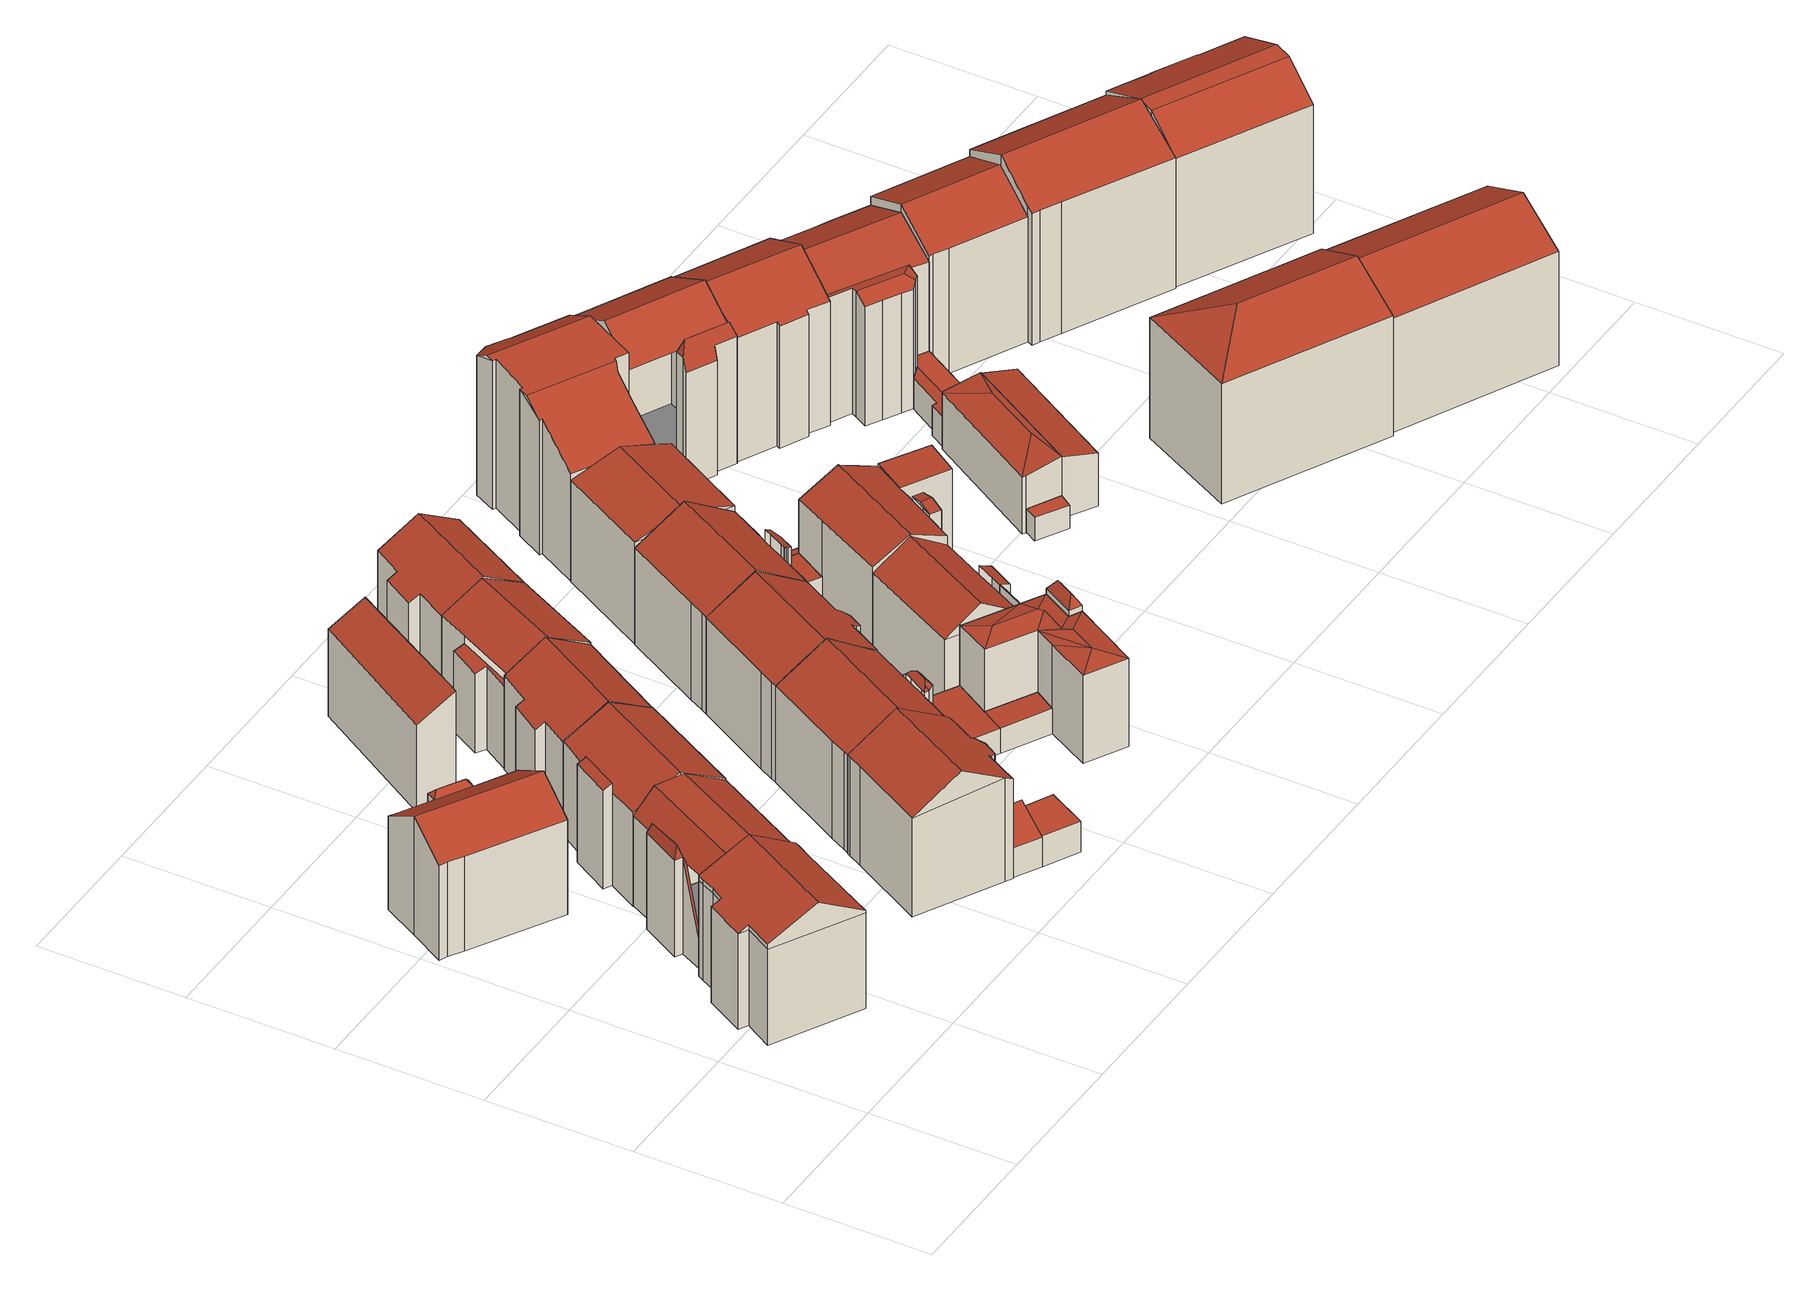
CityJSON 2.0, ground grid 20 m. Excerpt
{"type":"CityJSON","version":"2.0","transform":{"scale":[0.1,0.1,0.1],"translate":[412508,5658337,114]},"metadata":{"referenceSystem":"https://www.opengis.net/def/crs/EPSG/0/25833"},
"CityObjects":{
"building1":{"type":"Building","attributes":{"Dachtyp_tdc":"tdcFreeFormRoof","Gemeindeschluessel":14612000,"Dachneigung":25.49,"QualitaetDacherkennung":63,"Geometrietyp2DReferenz":"3000","measuredHeight":17.93,"function":"31001_9998","roofType":"5000"},"geometry":[{"type":"Solid","lod":"2","boundaries":[[[[0,1,2,3]],[[1,4,5,2]],[[4,6,7,5]],[[6,8,9,7]],[[8,10,11,9]],[[10,12,13,11]],[[12,14,15,13]],[[14,16,17,15]],[[16,18,19,17]],[[18,20,21,19]],[[20,22,23,21]],[[22,24,25,23]],[[24,0,3,25]],[[26,27,28,29,4,1,30,31,32,33,34]],[[35,36,37,38,33,32]],[[14,34,33,38,16]],[[16,38,37,18]],[[18,37,36,20]],[[20,36,35,22]],[[22,35,32,31,24]],[[12,26,34,14]],[[24,31,30,0]],[[0,30,1]],[[4,29,6]],[[6,29,28,8]],[[8,28,27,10]],[[10,27,26,12]],[[3,2,5,7,9,11,13,15,17,19,21,23,25]]]],"semantics":{"surfaces":[{"type":"WallSurface"},{"type":"RoofSurface"},{"type":"GroundSurface"}],"values":[[0,0,0,0,0,0,0,0,0,0,0,0,0,1,1,0,0,0,0,0,0,0,0,0,0,0,0,2]]}}]},
"building2":{"type":"Building","attributes":{"Gemeindeschluessel":14612000,"Geometrietyp2DReferenz":"3000","function":"31001_9998","roofType":"9999"},"children":["building2-1","building2-2"]},
"building2-1":{"type":"BuildingPart","attributes":{"Dachtyp_tdc":"tdcFreeFormRoof","Dachneigung":49.28,"QualitaetDacherkennung":6,"Geometrietyp2DReferenz":"3000","measuredHeight":14.41,"roofType":"5000"},"parents":["building2"],"geometry":[{"type":"MultiSurface","lod":"2","boundaries":[[[39,40,41,42]],[[40,43,44,41]],[[43,45,46,44]],[[45,47,48,46]],[[47,49,50,48]],[[49,51,52,50]],[[47,45,43,40,39,53,54]],[[53,51,55,54]],[[51,49,55]],[[49,47,54,55]],[[56,42,41,44,46,48,50,52]]],"semantics":{"surfaces":[{"type":"WallSurface"},{"type":"RoofSurface"},{"type":"GroundSurface"}],"values":[0,0,0,0,0,0,1,1,1,1,2]}}]},
"building2-2":{"type":"BuildingPart","attributes":{"Dachtyp_tdc":"tdcGableRoof","Dachneigung":32.17,"QualitaetDacherkennung":68,"Geometrietyp2DReferenz":"3000","measuredHeight":17.27,"roofType":"3100"},"parents":["building2"],"geometry":[{"type":"MultiSurface","lod":"2","boundaries":[[[51,57,58,52]],[[57,59,60,58]],[[59,61,62,60]],[[61,63,64,62]],[[63,65,66,64]],[[65,67,68,66]],[[67,69,70,68]],[[69,71,72,70]],[[71,73,74,72]],[[73,75,42,74]],[[75,39,42]],[[71,69,67,65,63,61]],[[61,59,57,51,75,73,71]],[[56,52,58,60,62,64,66,68,70,72,74,42]]],"semantics":{"surfaces":[{"type":"WallSurface"},{"type":"RoofSurface"},{"type":"GroundSurface"}],"values":[0,0,0,0,0,0,0,0,0,0,0,1,1,2]}}]},
"building3":{"type":"Building","attributes":{"Gemeindeschluessel":14612000,"Geometrietyp2DReferenz":"3000","function":"31001_9998","roofType":"9999"},"children":["building3-1","building3-2"]},
"building3-1":{"type":"BuildingPart","attributes":{"Dachtyp_tdc":"tdcCutGableRoof","Dachneigung":29.51,"QualitaetDacherkennung":56,"Geometrietyp2DReferenz":"3000","measuredHeight":16.62,"roofType":"9999"},"parents":["building3"],"geometry":[{"type":"MultiSurface","lod":"2","boundaries":[[[76,77,78,79,80]],[[81,82,83,84]],[[82,85,86,83]],[[85,76,80,86]],[[87,88,89,90]],[[82,91,92,93,94,95]],[[96,89,88,97,95,94]],[[76,90,89,96,94,93,77]],[[81,91,82]],[[85,87,90,76]],[[82,95,97,88,87,85]],[[80,79,98,84,83,86]]],"semantics":{"surfaces":[{"type":"WallSurface"},{"type":"RoofSurface"},{"type":"GroundSurface"}],"values":[0,0,0,0,1,1,1,0,0,0,0,2]}}]},
"building3-2":{"type":"BuildingPart","attributes":{"Dachtyp_tdc":"tdcFreeFormRoof","Dachneigung":71.33,"QualitaetDacherkennung":35,"Geometrietyp2DReferenz":"3000","measuredHeight":15.82,"roofType":"5000"},"parents":["building3"],"geometry":[{"type":"MultiSurface","lod":"2","boundaries":[[[99,100,101]],[[100,102,103,101]],[[102,104,103]],[[104,105,78,106,107]],[[104,107,108,99,101,103]],[[79,109,110,111,112,113,84,98]],[[78,105,109,79]],[[105,104,110,109]],[[104,102,111,110]],[[102,100,112,111]],[[100,99,113,112]],[[99,108,91,81,84,113]]],"semantics":{"surfaces":[{"type":"RoofSurface"},{"type":"GroundSurface"},{"type":"WallSurface"}],"values":[0,0,0,0,0,1,2,2,2,2,2,2]}}]},
"building4":{"type":"Building","attributes":{"Gemeindeschluessel":14612000,"Geometrietyp2DReferenz":"3000","function":"31001_9998","roofType":"9999"},"children":["building4-1","building4-2"]},
"building4-1":{"type":"BuildingPart","attributes":{"Dachtyp_tdc":"tdcPolyFlatRoof","Dachneigung":25.32,"QualitaetDacherkennung":43,"Geometrietyp2DReferenz":"3000","measuredHeight":14.88,"roofType":"2100"},"parents":["building4"],"geometry":[{"type":"MultiSurface","lod":"2","boundaries":[[[114,115,116,117,118]],[[115,119,120,116]],[[119,121,122,123,120]],[[124,121,119,115,114]],[[117,116,120,123,125]]],"semantics":{"surfaces":[{"type":"WallSurface"},{"type":"RoofSurface"},{"type":"GroundSurface"}],"values":[0,0,0,1,2]}}]},
"building4-2":{"type":"BuildingPart","attributes":{"Dachtyp_tdc":"tdcGableRoof","Dachneigung":28.19,"QualitaetDacherkennung":73,"Geometrietyp2DReferenz":"3000","measuredHeight":16.99,"roofType":"3100"},"parents":["building4"],"geometry":[{"type":"MultiSurface","lod":"2","boundaries":[[[126,127,128,129]],[[127,118,117,128]],[[122,130,131,123]],[[130,132,133,131]],[[132,134,135,133]],[[134,136,137,135]],[[136,126,129,137]],[[132,130,122,138,118,127,126]],[[126,136,134,132]],[[129,128,117,125,123,131,133,135,137]]],"semantics":{"surfaces":[{"type":"WallSurface"},{"type":"RoofSurface"},{"type":"GroundSurface"}],"values":[0,0,0,0,0,0,0,1,1,2]}}]},
"building5":{"type":"Building","attributes":{"Dachtyp_tdc":"tdcFreeFormRoof","Gemeindeschluessel":14612000,"Dachneigung":29.96,"QualitaetDacherkennung":61,"Geometrietyp2DReferenz":"3000","measuredHeight":18.61,"function":"31001_9998","roofType":"5000"},"geometry":[{"type":"Solid","lod":"2","boundaries":[[[[139,140,141,142]],[[140,143,144,141]],[[143,145,146,144]],[[145,147,148,146]],[[147,149,150,148]],[[149,151,152,150]],[[151,153,154,152]],[[153,155,156,154]],[[155,157,158,156]],[[157,159,160,158]],[[159,161,162,160]],[[161,163,164,162]],[[163,165,166,164]],[[165,167,168,166]],[[167,169,170,168]],[[169,139,142,170]],[[171,169,167,165,163,172]],[[145,143,140,139,171,172,161,159,157,155,153,151,149,147]],[[163,161,172]],[[139,169,171]],[[142,141,144,146,148,150,152,154,156,158,160,162,164,166,168,170]]]],"semantics":{"surfaces":[{"type":"WallSurface"},{"type":"RoofSurface"},{"type":"GroundSurface"}],"values":[[0,0,0,0,0,0,0,0,0,0,0,0,0,0,0,0,1,1,0,0,2]]}}]},
"building6":{"type":"Building","attributes":{"Dachtyp_tdc":"tdcFreeFormRoof","Gemeindeschluessel":14612000,"Dachneigung":31.83,"QualitaetDacherkennung":9,"Geometrietyp2DReferenz":"3000","measuredHeight":7.08,"function":"31001_9998","roofType":"5000"},"geometry":[{"type":"Solid","lod":"2","boundaries":[[[[173,174,175,176]],[[174,177,178,175]],[[177,179,180,178]],[[179,181,182,180]],[[181,183,184,182]],[[183,173,176,184]],[[181,185,186,183]],[[185,179,177,174,173,186]],[[173,183,186]],[[181,179,185]],[[176,175,178,180,182,184]]]],"semantics":{"surfaces":[{"type":"WallSurface"},{"type":"RoofSurface"},{"type":"GroundSurface"}],"values":[[0,0,0,0,0,0,1,1,0,0,2]]}}]},
"building7":{"type":"Building","attributes":{"Dachtyp_tdc":"tdcFreeFormRoof","Gemeindeschluessel":14612000,"Dachneigung":29.42,"QualitaetDacherkennung":71,"Geometrietyp2DReferenz":"3000","measuredHeight":16.84,"function":"31001_9998","roofType":"5000"},"geometry":[{"type":"Solid","lod":"2","boundaries":[[[[187,188,189,190]],[[188,191,192,189]],[[191,193,194,192]],[[193,195,196,194]],[[195,197,198,196]],[[197,199,200,198]],[[199,201,202,200]],[[201,187,190,202]],[[203,204,197,195,193,191,188,187]],[[201,199,204,203]],[[199,197,204]],[[187,201,203]],[[190,189,192,194,196,198,200,202]]]],"semantics":{"surfaces":[{"type":"WallSurface"},{"type":"RoofSurface"},{"type":"GroundSurface"}],"values":[[0,0,0,0,0,0,0,0,1,1,0,0,2]]}}]},
"building8":{"type":"Building","attributes":{"Dachtyp_tdc":"tdcPolyFlatRoof","Gemeindeschluessel":14612000,"Dachneigung":0,"QualitaetDacherkennung":59,"Geometrietyp2DReferenz":"3000","measuredHeight":4.46,"function":"31001_9998","roofType":"1000"},"geometry":[{"type":"Solid","lod":"2","boundaries":[[[[205,206,182,207]],[[206,208,180,182]],[[208,209,210,180]],[[209,205,207,210]],[[209,208,206,205]],[[207,182,180,210]]]],"semantics":{"surfaces":[{"type":"WallSurface"},{"type":"RoofSurface"},{"type":"GroundSurface"}],"values":[[0,0,0,0,1,2]]}}]},
"building9":{"type":"Building","attributes":{"Dachtyp_tdc":"tdcPolyFlatRoof","Gemeindeschluessel":14612000,"Dachneigung":29.16,"QualitaetDacherkennung":75,"Geometrietyp2DReferenz":"3000","measuredHeight":15.53,"function":"31001_9998","roofType":"2100"},"geometry":[{"type":"Solid","lod":"2","boundaries":[[[[211,212,213,214]],[[212,215,216,213]],[[215,217,218,216]],[[217,219,220,218]],[[219,221,222,220]],[[221,211,214,222]],[[221,219,217,215,212,211]],[[214,213,216,218,220,222]]]],"semantics":{"surfaces":[{"type":"WallSurface"},{"type":"RoofSurface"},{"type":"GroundSurface"}],"values":[[0,0,0,0,0,0,1,2]]}}]},
"building10":{"type":"Building","attributes":{"Gemeindeschluessel":14612000,"Geometrietyp2DReferenz":"3000","function":"31001_9998","roofType":"9999"},"children":["building10-1","building10-2"]},
"building10-1":{"type":"BuildingPart","attributes":{"Dachtyp_tdc":"tdcGableRoof","Dachneigung":33.15,"QualitaetDacherkennung":74,"Geometrietyp2DReferenz":"3000","measuredHeight":18.32,"roofType":"3100"},"parents":["building10"],"geometry":[{"type":"MultiSurface","lod":"2","boundaries":[[[223,224,225,226]],[[224,227,228,225]],[[227,229,230,228]],[[229,231,232,230]],[[231,233,234,232]],[[233,235,236,234]],[[235,237,238,236]],[[237,239,240,238]],[[239,241,242,240]],[[241,243,244,242]],[[243,245,246,244]],[[241,239,237,235,233,231]],[[231,229,227,224,223,247,245,243,241]],[[248,226,225,228,230,232,234,236,238,240,242,244,246]]],"semantics":{"surfaces":[{"type":"WallSurface"},{"type":"RoofSurface"},{"type":"GroundSurface"}],"values":[0,0,0,0,0,0,0,0,0,0,0,1,1,2]}}]},
"building10-2":{"type":"BuildingPart","attributes":{"Dachtyp_tdc":"tdcFreeFormRoof","Dachneigung":50.34,"QualitaetDacherkennung":40,"Geometrietyp2DReferenz":"3000","measuredHeight":15.51,"roofType":"5000"},"parents":["building10"],"geometry":[{"type":"MultiSurface","lod":"2","boundaries":[[[249,250,248,246,245]],[[250,251,252,248]],[[251,253,254,252]],[[253,255,256,254]],[[255,257,258,256]],[[257,259,223,226,258]],[[259,257,260]],[[257,255,261,260]],[[255,253,262,261]],[[253,251,263,262]],[[251,250,249,245,250,263]],[[250,259,260,261,262,263]],[[248,252,254,256,258,226,248,246]]],"semantics":{"surfaces":[{"type":"WallSurface"},{"type":"RoofSurface"},{"type":"GroundSurface"}],"values":[0,0,0,0,0,0,1,1,1,1,1,1,2]}}]},
"building11":{"type":"Building","attributes":{"Gemeindeschluessel":14612000,"Geometrietyp2DReferenz":"3000","function":"31001_9998","roofType":"9999"},"children":["building11-1","building11-2"]},
"building11-1":{"type":"BuildingPart","attributes":{"Dachtyp_tdc":"tdcGableRoof","Dachneigung":28.47,"QualitaetDacherkennung":77,"Geometrietyp2DReferenz":"3000","measuredHeight":16.59,"roofType":"3100"},"parents":["building11"],"geometry":[{"type":"MultiSurface","lod":"2","boundaries":[[[264,265,266,267,268]],[[269,270,271,272,273]],[[270,274,275,271]],[[274,264,268,275]],[[276,277,278,279]],[[269,265,278,277,270]],[[264,279,278,265]],[[274,276,279,264]],[[270,277,276,274]],[[268,267,272,271,275]]],"semantics":{"surfaces":[{"type":"WallSurface"},{"type":"RoofSurface"},{"type":"GroundSurface"}],"values":[0,0,0,0,1,1,0,0,0,2]}}]},
"building11-2":{"type":"BuildingPart","attributes":{"Dachtyp_tdc":"tdcPolyFlatRoof","Dachneigung":18.45,"QualitaetDacherkennung":32,"Geometrietyp2DReferenz":"3000","measuredHeight":12.2,"roofType":"2100"},"parents":["building11"],"geometry":[{"type":"MultiSurface","lod":"2","boundaries":[[[266,280,281,267]],[[280,282,283,281]],[[282,284,285,283]],[[284,286,287,285]],[[286,273,272,287]],[[286,284,282,280,266,273]],[[272,267,281,283,285,287]]],"semantics":{"surfaces":[{"type":"WallSurface"},{"type":"RoofSurface"},{"type":"GroundSurface"}],"values":[0,0,0,0,0,1,2]}}]},
"building12":{"type":"Building","attributes":{"Dachtyp_tdc":"tdcGableRoof","Gemeindeschluessel":14612000,"Dachneigung":31.72,"QualitaetDacherkennung":75,"Geometrietyp2DReferenz":"3000","measuredHeight":18.22,"function":"31001_9998","roofType":"3100"},"geometry":[{"type":"Solid","lod":"2","boundaries":[[[[288,289,290,291,292,293,294,295,296,297,298,299]],[[300,301,302,303,304,305,306,307,308,309,310,311,312,313,314,315]],[[299,316,317,318,319,288]],[[296,295,301,300]],[[295,294,302,301]],[[294,293,303,302]],[[293,292,304,303]],[[292,291,305,304]],[[291,290,306,305]],[[290,289,307,306]],[[289,288,308,307]],[[288,319,309,308]],[[319,318,310,309]],[[318,317,311,310]],[[317,316,312,311]],[[316,299,313,312]],[[299,298,314,313]],[[298,297,315,314]],[[297,296,300,315]]]],"semantics":{"surfaces":[{"type":"RoofSurface"},{"type":"GroundSurface"},{"type":"WallSurface"}],"values":[[0,1,0,2,2,2,2,2,2,2,2,2,2,2,2,2,2,2,2]]}}]},
"building13":{"type":"Building","attributes":{"Gemeindeschluessel":14612000,"Geometrietyp2DReferenz":"3000","function":"31001_9998","roofType":"9999"},"children":["building13-1","building13-2"]},
"building13-1":{"type":"BuildingPart","attributes":{"Dachtyp_tdc":"tdcPolyFlatRoof","Dachneigung":3.67,"QualitaetDacherkennung":74,"Geometrietyp2DReferenz":"3000","measuredHeight":4.27,"roofType":"2100"},"parents":["building13"],"geometry":[{"type":"MultiSurface","lod":"2","boundaries":[[[320,321,322,323]],[[321,324,325,322]],[[324,326,327,325]],[[326,328,329,327]],[[330,320,323,331]],[[330,328,326,324,321,320]],[[323,322,325,327,329,331]]],"semantics":{"surfaces":[{"type":"WallSurface"},{"type":"RoofSurface"},{"type":"GroundSurface"}],"values":[0,0,0,0,0,1,2]}}]},
"building13-2":{"type":"BuildingPart","attributes":{"Dachtyp_tdc":"tdcPolyFlatRoof","Dachneigung":3.71,"QualitaetDacherkennung":50,"Geometrietyp2DReferenz":"3000","measuredHeight":3.96,"roofType":"2100"},"parents":["building13"],"geometry":[{"type":"MultiSurface","lod":"2","boundaries":[[[332,333,334,335]],[[333,330,331,334]],[[336,332,335,329,328]],[[336,330,333,332]],[[335,334,331,329]]],"semantics":{"surfaces":[{"type":"WallSurface"},{"type":"RoofSurface"},{"type":"GroundSurface"}],"values":[0,0,0,1,2]}}]},
"building14":{"type":"Building","attributes":{"Dachtyp_tdc":"tdcFreeFormRoof","Gemeindeschluessel":14612000,"Dachneigung":30.02,"QualitaetDacherkennung":73,"Geometrietyp2DReferenz":"3000","measuredHeight":16.58,"function":"31001_9998","roofType":"5000"},"geometry":[{"type":"Solid","lod":"2","boundaries":[[[[276,337,338,339]],[[337,340,341,338]],[[340,342,343,341]],[[342,344,345,343]],[[344,346,347,345]],[[346,348,349,347]],[[348,350,351,349]],[[350,276,339,351]],[[276,350,352,353]],[[353,352,348,346,344,342,340,337]],[[337,276,353]],[[350,348,352]],[[339,338,341,343,345,347,349,351]]]],"semantics":{"surfaces":[{"type":"WallSurface"},{"type":"RoofSurface"},{"type":"GroundSurface"}],"values":[[0,0,0,0,0,0,0,0,1,1,0,0,2]]}}]},
"building15":{"type":"Building","attributes":{"Dachtyp_tdc":"tdcFreeFormRoof","Gemeindeschluessel":14612000,"Dachneigung":12.64,"QualitaetDacherkennung":39,"Geometrietyp2DReferenz":"3000","measuredHeight":13.56,"function":"31001_9998","roofType":"5000"},"geometry":[{"type":"Solid","lod":"2","boundaries":[[[[354,355,356,357]],[[355,358,359,356]],[[358,360,361,359]],[[360,362,363,361]],[[362,364,365,363]],[[364,366,367,365]],[[366,368,369,367]],[[368,370,371,369]],[[370,372,373,371]],[[372,354,357,373]],[[374,354,375]],[[354,376,375]],[[354,377,376]],[[372,377,354]],[[377,372,370]],[[377,370,368]],[[376,377,368,366]],[[375,376,366,364]],[[378,374,375,364,362]],[[360,378,362]],[[360,379,378]],[[379,360,358]],[[379,358,355]],[[374,378,379,355,354]],[[357,356,359,361,363,365,367,369,371,373]]]],"semantics":{"surfaces":[{"type":"WallSurface"},{"type":"RoofSurface"},{"type":"GroundSurface"}],"values":[[0,0,0,0,0,0,0,0,0,0,1,1,1,1,1,1,1,1,1,1,1,1,1,1,2]]}}]},
"building16":{"type":"Building","attributes":{"Gemeindeschluessel":14612000,"Geometrietyp2DReferenz":"3000","function":"31001_9998","roofType":"9999"},"children":["building16-1","building16-2"]},
"building16-1":{"type":"BuildingPart","attributes":{"Dachtyp_tdc":"tdcPolyFlatRoof","Dachneigung":33.68,"QualitaetDacherkennung":46,"Geometrietyp2DReferenz":"3000","measuredHeight":15.69,"roofType":"2100"},"parents":["building16"],"geometry":[{"type":"MultiSurface","lod":"2","boundaries":[[[380,381,382,383]],[[381,384,385,382]],[[381,380,386,387,388,389,384]],[[385,390,391,392,393,383,382]],[[384,389,390,385]],[[389,388,391,390]],[[388,394,391]],[[387,392,395]],[[387,386,393,392]],[[386,380,383,393]]],"semantics":{"surfaces":[{"type":"WallSurface"},{"type":"RoofSurface"},{"type":"GroundSurface"}],"values":[0,0,1,2,0,0,0,0,0,0]}}]},
"building16-2":{"type":"BuildingPart","attributes":{"Dachtyp_tdc":"tdcGableRoof","Dachneigung":32.44,"QualitaetDacherkennung":72,"Geometrietyp2DReferenz":"3000","measuredHeight":18.33,"roofType":"3100"},"parents":["building16"],"geometry":[{"type":"MultiSurface","lod":"2","boundaries":[[[394,396,397,391]],[[396,398,399,397]],[[398,298,314,399]],[[298,400,401,314]],[[400,316,312,401]],[[316,402,403,312]],[[402,404,405,403]],[[404,406,407,405]],[[406,408,409,407]],[[408,410,411,409]],[[410,412,413,411]],[[412,395,392,413]],[[408,406,404,402,316,400]],[[400,298,398,396,394,395,412,410,408]],[[392,391,397,399,314,401,312,403,405,407,409,411,413]]],"semantics":{"surfaces":[{"type":"WallSurface"},{"type":"RoofSurface"},{"type":"GroundSurface"}],"values":[0,0,0,0,0,0,0,0,0,0,0,0,1,1,2]}}]},
"building17":{"type":"Building","attributes":{"Dachtyp_tdc":"tdcFreeFormRoof","Gemeindeschluessel":14612000,"Dachneigung":56.7,"QualitaetDacherkennung":10,"Geometrietyp2DReferenz":"3000","measuredHeight":15.08,"function":"31001_9998","roofType":"5000"},"geometry":[{"type":"Solid","lod":"2","boundaries":[[[[414,415,416,417]],[[415,418,419,416]],[[418,420,421,419]],[[420,414,417,421]],[[422,423,420,418]],[[422,418,415]],[[423,422,415,414]],[[423,414,420]],[[417,416,419,421]]]],"semantics":{"surfaces":[{"type":"WallSurface"},{"type":"RoofSurface"},{"type":"GroundSurface"}],"values":[[0,0,0,0,1,1,1,1,2]]}}]},
"building18":{"type":"Building","attributes":{"Gemeindeschluessel":14612000,"Geometrietyp2DReferenz":"3000","function":"31001_9998","roofType":"9999"},"children":["building18-1","building18-2"]},
"building18-1":{"type":"BuildingPart","attributes":{"Dachtyp_tdc":"tdcPolyFlatRoof","Dachneigung":27.38,"QualitaetDacherkennung":42,"Geometrietyp2DReferenz":"3000","measuredHeight":13.16,"roofType":"2100"},"parents":["building18"],"geometry":[{"type":"MultiSurface","lod":"2","boundaries":[[[424,425,426,427,428,429]],[[425,430,431,426]],[[430,432,433,431]],[[432,360,434,433]],[[360,435,436,437,438,434]],[[360,432,430,425,424,435]],[[438,427,426,431,433,434]]],"semantics":{"surfaces":[{"type":"WallSurface"},{"type":"RoofSurface"},{"type":"GroundSurface"}],"values":[0,0,0,0,0,1,2]}}]},
"building18-2":{"type":"BuildingPart","attributes":{"Dachtyp_tdc":"tdcGableRoof","Dachneigung":33.92,"QualitaetDacherkennung":70,"Geometrietyp2DReferenz":"3000","measuredHeight":15.1,"roofType":"3100"},"parents":["building18"],"geometry":[{"type":"MultiSurface","lod":"2","boundaries":[[[437,439,327,438]],[[439,440,325,327]],[[440,441,442,325]],[[441,443,444,442]],[[443,428,427,444]],[[429,445,446,447,436]],[[448,449,447,446,441]],[[439,449,448,440]],[[437,436,447,449,439]],[[440,448,441]],[[443,445,429,428]],[[441,446,445,443]],[[427,438,327,325,442,444]]],"semantics":{"surfaces":[{"type":"WallSurface"},{"type":"RoofSurface"},{"type":"GroundSurface"}],"values":[0,0,0,0,0,1,1,0,0,0,0,0,2]}}]},
"building19":{"type":"Building","attributes":{"Dachtyp_tdc":"tdcFreeFormRoof","Gemeindeschluessel":14612000,"Dachneigung":18.73,"QualitaetDacherkennung":86,"Geometrietyp2DReferenz":"3000","measuredHeight":17.01,"function":"31001_9998","roofType":"5000"},"geometry":[{"type":"Solid","lod":"2","boundaries":[[[[450,451,452,453]],[[451,454,455,452]],[[454,456,457,455]],[[456,458,459,457]],[[458,450,453,459]],[[458,456,454,460,461]],[[461,460,451,450]],[[450,458,461]],[[454,451,460]],[[453,452,455,457,459]]]],"semantics":{"surfaces":[{"type":"WallSurface"},{"type":"RoofSurface"},{"type":"GroundSurface"}],"values":[[0,0,0,0,0,1,1,0,0,2]]}}]},
"building20":{"type":"Building","attributes":{"Dachtyp_tdc":"tdcPolyFlatRoof","Gemeindeschluessel":14612000,"Dachneigung":3.02,"QualitaetDacherkennung":66,"Geometrietyp2DReferenz":"3000","measuredHeight":4.19,"function":"31001_9998","roofType":"2100"},"geometry":[{"type":"Solid","lod":"2","boundaries":[[[[462,463,464,465]],[[463,466,467,464]],[[466,468,469,467]],[[468,462,465,469]],[[468,466,463,462]],[[465,464,467,469]]]],"semantics":{"surfaces":[{"type":"WallSurface"},{"type":"RoofSurface"},{"type":"GroundSurface"}],"values":[[0,0,0,0,1,2]]}}]},
"building21":{"type":"Building","attributes":{"Gemeindeschluessel":14612000,"Geometrietyp2DReferenz":"3000","function":"31001_9998","roofType":"9999"},"children":["building21-1","building21-2","building21-3"]},
"building21-1":{"type":"BuildingPart","attributes":{"Dachtyp_tdc":"tdcPolyFlatRoof","Dachneigung":3.07,"QualitaetDacherkennung":57,"Geometrietyp2DReferenz":"3000","measuredHeight":13.16,"roofType":"2100"},"parents":["building21"],"geometry":[{"type":"MultiSurface","lod":"2","boundaries":[[[470,471,472,473,474]],[[475,476,477,478,479]],[[476,470,474,477]],[[476,475,471,470]],[[474,473,478,477]]],"semantics":{"surfaces":[{"type":"WallSurface"},{"type":"RoofSurface"},{"type":"GroundSurface"}],"values":[0,0,0,1,2]}}]},
"building21-2":{"type":"BuildingPart","attributes":{"Dachtyp_tdc":"tdcGableRoof","Dachneigung":28.76,"QualitaetDacherkennung":69,"Geometrietyp2DReferenz":"3000","measuredHeight":15.08,"roofType":"3100"},"parents":["building21"],"geometry":[{"type":"MultiSurface","lod":"2","boundaries":[[[480,481,482,483]],[[481,484,485,482]],[[484,479,478,485]],[[472,486,487,473]],[[488,489,490,491]],[[489,492,493,490]],[[492,494,495,493]],[[494,496,497,495]],[[496,480,483,497]],[[492,489,488,498,486,472,479,484,481]],[[481,480,496,494,492]],[[483,482,485,478,473,487,499,491,490,493,495,497]]],"semantics":{"surfaces":[{"type":"WallSurface"},{"type":"RoofSurface"},{"type":"GroundSurface"}],"values":[0,0,0,0,0,0,0,0,0,1,1,2]}}]},
"building21-3":{"type":"BuildingPart","attributes":{"Dachtyp_tdc":"tdcGableRoof","Dachneigung":11.65,"QualitaetDacherkennung":42,"Geometrietyp2DReferenz":"3000","measuredHeight":13.83,"roofType":"3100"},"parents":["building21"],"geometry":[{"type":"MultiSurface","lod":"2","boundaries":[[[500,501,502,503]],[[501,504,488,491,502]],[[501,500,505]],[[506,504,507]],[[500,506,507,505]],[[504,501,505,507]],[[499,487,503,502,491]]],"semantics":{"surfaces":[{"type":"WallSurface"},{"type":"RoofSurface"},{"type":"GroundSurface"}],"values":[0,0,0,0,1,1,2]}}]},
"building22":{"type":"Building","attributes":{"Dachtyp_tdc":"tdcPolyFlatRoof","Gemeindeschluessel":14612000,"Dachneigung":6.09,"QualitaetDacherkennung":46,"Geometrietyp2DReferenz":"3000","measuredHeight":2.7,"function":"31001_9998","roofType":"2100"},"geometry":[{"type":"Solid","lod":"2","boundaries":[[[[508,509,510,511]],[[509,512,513,510]],[[512,514,515,513]],[[514,508,511,515]],[[514,512,509,508]],[[511,510,513,515]]]],"semantics":{"surfaces":[{"type":"WallSurface"},{"type":"RoofSurface"},{"type":"GroundSurface"}],"values":[[0,0,0,0,1,2]]}}]},
"building23":{"type":"Building","attributes":{"Dachtyp_tdc":"tdcFreeFormRoof","Gemeindeschluessel":14612000,"Dachneigung":42.18,"QualitaetDacherkennung":30,"Geometrietyp2DReferenz":"3000","measuredHeight":5.57,"function":"31001_9998","roofType":"5000"},"geometry":[{"type":"Solid","lod":"2","boundaries":[[[[516,517,518,519]],[[517,520,521,518]],[[520,522,523,521]],[[522,524,525,523]],[[524,526,527,525]],[[526,528,529,527]],[[528,516,519,529]],[[530,528,526]],[[531,532,530,526,524]],[[533,534,531,524,522]],[[533,522,520]],[[534,533,520,517]],[[532,531,534,517,516]],[[530,532,516,528]],[[519,518,521,523,525,527,529]]]],"semantics":{"surfaces":[{"type":"WallSurface"},{"type":"RoofSurface"},{"type":"GroundSurface"}],"values":[[0,0,0,0,0,0,0,1,1,1,1,1,1,1,2]]}}]},
"building24":{"type":"Building","attributes":{"Dachtyp_tdc":"tdcFreeFormRoof","Gemeindeschluessel":14612000,"Dachneigung":32.14,"QualitaetDacherkennung":22,"Geometrietyp2DReferenz":"3000","measuredHeight":21.71,"function":"31001_9998","roofType":"5000"},"geometry":[{"type":"Solid","lod":"2","boundaries":[[[[535,536,537,538]],[[536,539,540,537]],[[539,541,542,540]],[[541,543,544,542]],[[543,545,546,544]],[[545,547,548,546]],[[547,549,550,548]],[[549,551,552,550]],[[551,553,554,552]],[[553,555,556,554]],[[555,557,558,556]],[[557,559,560,558]],[[559,561,527,560]],[[561,562,525,527]],[[562,563,564,525]],[[563,565,566,564]],[[565,535,538,566]],[[567,553,551,549,547,545,568]],[[565,563,562,561,559,569,570,535]],[[557,555,567,568,543,541,539,536,570,569]],[[545,543,568]],[[555,553,567]],[[536,535,570]],[[559,557,569]],[[538,537,540,542,544,546,548,550,552,554,556,558,560,527,525,564,566]]]],"semantics":{"surfaces":[{"type":"WallSurface"},{"type":"RoofSurface"},{"type":"GroundSurface"}],"values":[[0,0,0,0,0,0,0,0,0,0,0,0,0,0,0,0,0,1,1,1,0,0,0,0,2]]}}]},
"building25":{"type":"Building","attributes":{"Dachtyp_tdc":"tdcPolyFlatRoof","Gemeindeschluessel":14612000,"Dachneigung":0,"QualitaetDacherkennung":30,"Geometrietyp2DReferenz":"3000","measuredHeight":3.4,"function":"31001_9998","roofType":"1000"},"geometry":[{"type":"Solid","lod":"2","boundaries":[[[[571,572,573,574]],[[572,575,576,573]],[[575,577,578,576]],[[577,571,574,578]],[[577,575,572,571]],[[574,573,576,578]]]],"semantics":{"surfaces":[{"type":"WallSurface"},{"type":"RoofSurface"},{"type":"GroundSurface"}],"values":[[0,0,0,0,1,2]]}}]},
"building26":{"type":"Building","attributes":{"Gemeindeschluessel":14612000,"Geometrietyp2DReferenz":"3000","function":"31001_9998","roofType":"9999"},"children":["building26-1","building26-2"]},
"building26-1":{"type":"BuildingPart","attributes":{"Dachtyp_tdc":"tdcGableRoof","Dachneigung":29.08,"QualitaetDacherkennung":60,"Geometrietyp2DReferenz":"3000","measuredHeight":22.47,"roofType":"3100"},"parents":["building26"],"geometry":[{"type":"MultiSurface","lod":"2","boundaries":[[[579,580,581,582]],[[580,583,584,585,581]],[[586,579,582,587]],[[583,580,588]],[[579,586,589]],[[580,579,589,588]],[[586,583,588,589]],[[582,581,585,590,587]]],"semantics":{"surfaces":[{"type":"WallSurface"},{"type":"RoofSurface"},{"type":"GroundSurface"}],"values":[0,0,0,0,0,1,1,2]}}]},
"building26-2":{"type":"BuildingPart","attributes":{"Dachtyp_tdc":"tdcFreeFormRoof","Dachneigung":71.33,"QualitaetDacherkennung":24,"Geometrietyp2DReferenz":"3000","measuredHeight":20.48,"roofType":"5000"},"parents":["building26"],"geometry":[{"type":"MultiSurface","lod":"2","boundaries":[[[591,592,593,594]],[[592,595,596,593]],[[595,597,598,596]],[[597,599,590,598]],[[584,600,601,585]],[[600,591,594,601]],[[599,597,602]],[[597,595,592,591,600,603,602]],[[600,584,603]],[[584,599,602,603]],[[594,593,596,598,590,585,601]]],"semantics":{"surfaces":[{"type":"WallSurface"},{"type":"RoofSurface"},{"type":"GroundSurface"}],"values":[0,0,0,0,0,0,1,1,1,1,2]}}]},
"building27":{"type":"Building","attributes":{"Dachtyp_tdc":"tdcFreeFormRoof","Gemeindeschluessel":14612000,"Dachneigung":15.55,"QualitaetDacherkennung":64,"Geometrietyp2DReferenz":"3000","measuredHeight":9.42,"function":"31001_9998","roofType":"5000"},"geometry":[{"type":"Solid","lod":"2","boundaries":[[[[604,605,606,607]],[[605,608,609,606]],[[608,610,611,609]],[[610,612,613,611]],[[612,614,615,613]],[[614,604,607,615]],[[605,604,616,608]],[[617,618,612,610]],[[614,618,617,616,604]],[[617,610,608,616]],[[614,612,618]],[[607,606,609,611,613,615]]]],"semantics":{"surfaces":[{"type":"WallSurface"},{"type":"RoofSurface"},{"type":"GroundSurface"}],"values":[[0,0,0,0,0,0,1,1,1,1,0,2]]}}]},
"building28":{"type":"Building","attributes":{"Dachtyp_tdc":"tdcPolyFlatRoof","Gemeindeschluessel":14612000,"Dachneigung":13.87,"QualitaetDacherkennung":72,"Geometrietyp2DReferenz":"3000","measuredHeight":9.04,"function":"31001_9998","roofType":"2100"},"geometry":[{"type":"Solid","lod":"2","boundaries":[[[[619,620,576,621]],[[620,622,623,576]],[[622,624,625,623]],[[624,626,627,625]],[[626,619,621,627]],[[626,624,622,620,619]],[[621,576,623,625,627]]]],"semantics":{"surfaces":[{"type":"WallSurface"},{"type":"RoofSurface"},{"type":"GroundSurface"}],"values":[[0,0,0,0,0,1,2]]}}]},
"building29":{"type":"Building","attributes":{"Dachtyp_tdc":"tdcGableRoof","Gemeindeschluessel":14612000,"Dachneigung":28.55,"QualitaetDacherkennung":62,"Geometrietyp2DReferenz":"3000","measuredHeight":21.93,"function":"31001_9998","roofType":"3100"},"geometry":[{"type":"Solid","lod":"2","boundaries":[[[[628,629,630,631]],[[629,632,633,630]],[[632,634,635,633]],[[634,636,637,635]],[[636,638,639,637]],[[638,640,641,639]],[[640,642,643,641]],[[642,644,645,643]],[[644,646,647,645]],[[646,648,649,647]],[[648,628,631,649]],[[644,642,640,638]],[[638,636,634,632,629,628,648,646,644]],[[631,630,633,635,637,639,641,643,645,647,649]]]],"semantics":{"surfaces":[{"type":"WallSurface"},{"type":"RoofSurface"},{"type":"GroundSurface"}],"values":[[0,0,0,0,0,0,0,0,0,0,0,1,1,2]]}}]},
"building30":{"type":"Building","attributes":{"Gemeindeschluessel":14612000,"Geometrietyp2DReferenz":"3000","function":"31001_9998","roofType":"9999"},"children":["building30-1","building30-2"]},
"building30-1":{"type":"BuildingPart","attributes":{"Dachtyp_tdc":"tdcPolyFlatRoof","Dachneigung":3.33,"QualitaetDacherkennung":61,"Geometrietyp2DReferenz":"3000","measuredHeight":4.54,"roofType":"2100"},"parents":["building30"],"geometry":[{"type":"MultiSurface","lod":"2","boundaries":[[[650,651,613,652]],[[651,653,654,613]],[[653,655,656,654]],[[655,657,658,656]],[[657,659,660,658]],[[657,655,653,651,650,659]],[[660,652,613,654,656,658]]],"semantics":{"surfaces":[{"type":"WallSurface"},{"type":"RoofSurface"},{"type":"GroundSurface"}],"values":[0,0,0,0,0,1,2]}}]},
"building30-2":{"type":"BuildingPart","attributes":{"Dachtyp_tdc":"tdcPolyFlatRoof","Dachneigung":0,"QualitaetDacherkennung":48,"Geometrietyp2DReferenz":"3000","measuredHeight":4.63,"roofType":"1000"},"parents":["building30"],"geometry":[{"type":"MultiSurface","lod":"2","boundaries":[[[661,662,663,664]],[[662,665,615,663]],[[665,650,652,615]],[[666,667,668,660,659]],[[667,661,664,668]],[[667,666,650,665,662,661]],[[664,663,615,652,660,668]]],"semantics":{"surfaces":[{"type":"WallSurface"},{"type":"RoofSurface"},{"type":"GroundSurface"}],"values":[0,0,0,0,0,1,2]}}]},
"building31":{"type":"Building","attributes":{"Dachtyp_tdc":"tdcHipAndGableRoof","Gemeindeschluessel":14612000,"Dachneigung":26.24,"QualitaetDacherkennung":72,"Geometrietyp2DReferenz":"3000","measuredHeight":21.38,"function":"31001_9998","roofType":"5000"},"geometry":[{"type":"Solid","lod":"2","boundaries":[[[[669,670,671,672]],[[670,673,674,671]],[[673,675,676,674]],[[675,669,672,676]],[[673,670,677]],[[669,675,678]],[[670,669,678,677]],[[675,673,677,678]],[[672,671,674,676]]]],"semantics":{"surfaces":[{"type":"WallSurface"},{"type":"RoofSurface"},{"type":"GroundSurface"}],"values":[[0,0,0,0,1,0,1,1,2]]}}]},
"building32":{"type":"Building","attributes":{"Gemeindeschluessel":14612000,"Geometrietyp2DReferenz":"3000","function":"31001_9998","roofType":"9999"},"children":["building32-1","building32-2"]},
"building32-1":{"type":"BuildingPart","attributes":{"Dachtyp_tdc":"tdcFreeFormRoof","Dachneigung":26.1,"QualitaetDacherkennung":28,"Geometrietyp2DReferenz":"3000","measuredHeight":18.41,"roofType":"5000"},"parents":["building32"],"geometry":[{"type":"MultiSurface","lod":"2","boundaries":[[[679,680,681,682]],[[680,683,684,681]],[[683,685,686,684]],[[685,687,688,686]],[[687,689,690,691,688]],[[692,693,694,695,696]],[[693,697,698,694]],[[697,699,700,698]],[[699,701,702,700]],[[701,679,682,702]],[[697,693,692,703]],[[692,689,687,685,683,703]],[[683,680,679,701,699,697,703]],[[682,681,684,686,688,691,695,694,698,700,702]]],"semantics":{"surfaces":[{"type":"WallSurface"},{"type":"RoofSurface"},{"type":"GroundSurface"}],"values":[0,0,0,0,0,0,0,0,0,0,1,1,1,2]}}]},
"building32-2":{"type":"BuildingPart","attributes":{"Dachtyp_tdc":"tdcGableRoof","Dachneigung":26.32,"QualitaetDacherkennung":61,"Geometrietyp2DReferenz":"3000","measuredHeight":20.4,"roofType":"3100"},"parents":["building32"],"geometry":[{"type":"MultiSurface","lod":"2","boundaries":[[[690,704,705,691]],[[704,706,707,705]],[[706,708,709,707]],[[708,710,711,709]],[[710,712,713,711]],[[712,714,715,713]],[[714,716,717,715]],[[716,696,695,717]],[[714,712,710,708,706,704]],[[704,690,696,716,714]],[[691,705,707,709,711,713,715,717,695]]],"semantics":{"surfaces":[{"type":"WallSurface"},{"type":"RoofSurface"},{"type":"GroundSurface"}],"values":[0,0,0,0,0,0,0,0,1,1,2]}}]},
"building33":{"type":"Building","attributes":{"Dachtyp_tdc":"tdcGableRoof","Gemeindeschluessel":14612000,"Dachneigung":25.85,"QualitaetDacherkennung":60,"Geometrietyp2DReferenz":"3000","measuredHeight":21.54,"function":"31001_9998","roofType":"3100"},"geometry":[{"type":"Solid","lod":"2","boundaries":[[[[718,719,720,721]],[[719,722,723,720]],[[722,724,725,723]],[[724,726,727,725]],[[726,728,729,727]],[[728,730,717,729]],[[730,731,715,717]],[[731,732,713,715]],[[732,733,734,713]],[[733,718,721,734]],[[731,730,728,726,724,722]],[[722,719,718,733,732,731]],[[721,720,723,725,727,729,717,715,713,734]]]],"semantics":{"surfaces":[{"type":"WallSurface"},{"type":"RoofSurface"},{"type":"GroundSurface"}],"values":[[0,0,0,0,0,0,0,0,0,0,1,1,2]]}}]},
"building34":{"type":"Building","attributes":{"Dachtyp_tdc":"tdcGableRoof","Gemeindeschluessel":14612000,"Dachneigung":27.03,"QualitaetDacherkennung":66,"Geometrietyp2DReferenz":"3000","measuredHeight":20.49,"function":"31001_9998","roofType":"3100"},"geometry":[{"type":"Solid","lod":"2","boundaries":[[[[735,736,737,738]],[[736,739,740,737]],[[739,741,742,740]],[[741,735,738,742]],[[739,736,743]],[[735,741,744]],[[736,735,744,743]],[[741,739,743,744]],[[738,737,740,742]]]],"semantics":{"surfaces":[{"type":"WallSurface"},{"type":"RoofSurface"},{"type":"GroundSurface"}],"values":[[0,0,0,0,0,0,1,1,2]]}}]},
"building35":{"type":"Building","attributes":{"Dachtyp_tdc":"tdcGableRoof","Gemeindeschluessel":14612000,"Dachneigung":28.43,"QualitaetDacherkennung":58,"Geometrietyp2DReferenz":"3000","measuredHeight":23.06,"function":"31001_9998","roofType":"3100"},"geometry":[{"type":"Solid","lod":"2","boundaries":[[[[745,746,747,748]],[[746,749,750,747]],[[749,751,752,750]],[[751,753,754,752]],[[753,755,756,754]],[[755,757,758,756]],[[757,759,760,758]],[[759,761,762,760]],[[761,763,764,762]],[[763,765,766,764]],[[765,745,748,766]],[[761,759,757,755,753,751]],[[751,749,746,745,765,763,761]],[[748,747,750,752,754,756,758,760,762,764,766]]]],"semantics":{"surfaces":[{"type":"WallSurface"},{"type":"RoofSurface"},{"type":"GroundSurface"}],"values":[[0,0,0,0,0,0,0,0,0,0,0,1,1,2]]}}]},
"building36":{"type":"Building","attributes":{"Dachtyp_tdc":"tdcFreeFormRoof","Gemeindeschluessel":14612000,"Dachneigung":25.12,"QualitaetDacherkennung":47,"Geometrietyp2DReferenz":"3000","measuredHeight":22.77,"function":"31001_9998","roofType":"5000"},"geometry":[{"type":"Solid","lod":"2","boundaries":[[[[767,759,768,769]],[[759,770,771,768]],[[770,772,773,771]],[[772,774,775,773]],[[774,776,777,775]],[[778,779,780,781]],[[782,783,784,785,786,787,788,789]],[[779,782,789,780]],[[790,779,778]],[[791,776,784,783]],[[792,791,783,782]],[[790,792,782,779]],[[793,781,780]],[[759,767,789,788]],[[767,793,780,789]],[[770,759,788,787]],[[772,770,787,786]],[[774,772,786,785]],[[776,774,785,784]],[[777,794,795,796,797,798,799,769,768,771,773,775]],[[776,791,794,777]],[[791,792,795,794]],[[792,790,796,795]],[[790,778,797,796]],[[778,781,798,797]],[[781,793,799,798]],[[793,767,769,799]]]],"semantics":{"surfaces":[{"type":"WallSurface"},{"type":"RoofSurface"},{"type":"GroundSurface"}],"values":[[0,0,0,0,0,1,1,1,0,0,0,0,0,0,0,0,0,0,0,2,0,0,0,0,0,0,0]]}}]}
},
"vertices":[
[75,202,148],[62,209,148],[62,209,8],[75,202,8],[92,262,148],[92,262,8],[104,255,148],[104,255,8],[115,273,148],[115,273,8],[124,291,148],[124,291,8],[129,300,148],[129,300,8],[136,296,148],[136,296,8],[244,236,148],[244,236,8],[240,228,148],[240,228,8],[230,210,148],[230,210,8],[171,100,148],[171,100,8],[53,164,148],[53,164,8],[129,300,155],[124,291,155],[115,273,155],[104,255,155],[75,202,155],[53,164,155],[115,131,188],[189,267,188],[136,296,159],[171,100,151],[230,210,151],[240,228,151],[244,236,151],
[75,673,85],[94,662,110],[94,662,6],[75,673,6],[104,657,123],[104,657,6],[118,649,142],[118,649,6],[125,661,142],[125,661,6],[171,633,142],[171,633,6],[164,622,142],[164,622,6],[118,648,142],[127,651,150],[162,631,150],[118,648,6],
[164,621,142],[164,621,6],[216,592,142],[216,592,6],[187,541,179],[187,541,6],[159,493,144],[159,493,6],[38,562,144],[38,562,6],[19,574,144],[19,574,6],[8,579,144],[8,579,6],[36,628,179],[36,628,6],[64,679,142],[64,679,6],[75,673,142],
[244,236,140],[138,295,140],[138,295,15],[138,295,9],[244,236,9],[187,392,140],[208,433,140],[208,433,9],[187,392,9],[318,372,140],[318,372,9],[318,372,143],[269,399,175],[197,262,175],[244,236,144],[187,392,141],[157,333,142],[138,295,143],[161,282,173],[233,419,173],[182,271,174],[248,411,174],[157,333,9],
[185,393,150],[177,397,150],[179,391,164],[146,342,150],[154,344,167],[156,337,150],[136,296,15],[157,332,140],[157,333,143],[187,392,143],[136,296,9],[156,337,9],[146,342,9],[177,397,9],[185,393,9],
[231,474,157],[220,480,151],[220,480,8],[231,474,8],[231,474,144],[250,532,151],[250,532,8],[259,527,156],[259,527,143],[259,527,8],[261,527,157],[261,527,8],
[264,402,178],[208,433,144],[208,433,8],[264,402,8],[287,572,145],[287,572,8],[341,542,178],[341,542,8],[394,513,146],[394,513,8],[318,372,145],[318,372,8],[261,527,144],
[540,200,154],[538,195,154],[538,195,9],[540,200,9],[528,176,154],[528,176,9],[518,158,154],[518,158,9],[522,156,151],[522,156,9],[526,143,146],[526,143,9],[515,123,145],[515,123,9],[512,122,147],[512,122,9],[502,120,152],[502,120,9],[498,122,154],[498,122,9],[473,75,154],[473,75,9],[463,80,160],[463,80,9],[350,140,153],[350,140,9],[406,242,153],[406,242,9],[416,261,153],[416,261,9],[419,266,153],[419,266,9],[478,234,195],[410,108,195],
[498,122,66],[502,120,66],[502,120,10],[498,122,10],[512,122,56],[512,122,10],[536,109,57],[536,109,10],[508,56,53],[508,56,10],[473,75,53],[473,75,10],[528,95,80],[493,113,80],
[287,572,143],[310,609,144],[310,609,10],[287,572,10],[298,616,137],[298,616,10],[325,657,139],[325,657,10],[335,651,145],[335,651,10],[361,693,147],[361,693,10],[467,638,143],[467,638,10],[394,513,145],[394,513,10],[342,542,179],[412,667,179],
[555,31,55],[508,56,55],[555,31,10],[536,109,55],[584,85,55],[584,85,10],
[297,727,160],[291,718,160],[291,718,5],[297,727,5],[245,744,131],[245,744,5],[354,925,132],[354,925,5],[397,900,160],[397,900,5],[366,847,160],[366,847,5],
[565,246,149],[557,229,148],[557,229,10],[565,246,10],[545,208,148],[545,208,10],[540,200,149],[540,200,10],[480,233,194],[480,233,10],[419,266,152],[419,266,10],[423,273,152],[423,273,10],[434,295,152],[434,295,10],[495,406,151],[495,406,10],[556,372,194],[556,372,10],[616,339,148],[616,339,10],[589,289,148],[589,289,10],[586,283,148],[586,283,10],
[589,289,149],[586,283,156],[591,280,156],[591,280,10],[594,267,156],[594,267,10],[582,245,156],[582,245,10],[570,243,156],[570,243,10],[565,246,156],[570,248,161],[577,252,165],[586,268,165],[587,277,161],
[467,638,145],[366,691,145],[366,691,133],[366,691,11],[467,638,11],[407,773,145],[428,815,145],[428,815,11],[407,773,11],[407,773,133],[529,762,145],[529,762,11],[529,762,146],[477,789,177],[416,665,177],[467,638,146],
[361,693,131],[361,693,11],[383,729,132],[383,729,11],[370,737,127],[370,737,11],[394,780,128],[394,780,11],
[554,373,193],[616,339,149],[621,347,149],[631,367,150],[642,388,150],[649,385,145],[657,385,141],[668,405,141],[665,416,145],[660,420,149],[689,475,150],[628,509,193],[665,416,11],[668,405,11],[657,385,11],[649,385,11],[642,388,11],[631,367,11],[621,347,11],[616,339,11],[554,373,11],[495,406,11],[498,413,11],[509,433,11],[569,541,11],[628,509,11],[689,475,11],[660,420,11],[569,541,152],[509,433,152],[498,413,152],[495,406,152],
[610,239,48],[652,318,54],[652,318,11],[610,239,11],[696,294,54],[696,294,11],[714,284,54],[714,284,11],[688,236,50],[688,236,11],[672,206,48],[672,206,11],
[751,201,51],[735,172,48],[735,172,11],[751,201,11],[688,236,51],
[428,815,144],[428,815,12],[529,762,12],[452,858,144],[452,858,12],[439,866,136],[439,866,12],[464,909,137],[464,909,12],[476,902,145],[476,902,12],[498,941,146],[498,941,12],[597,888,146],[597,888,12],[547,914,178],[479,788,178],
[751,201,141],[688,236,141],[688,236,12],[751,201,12],[714,284,141],[714,284,12],[786,244,141],[786,244,12],[817,227,141],[817,227,12],[792,183,141],[792,183,12],[809,174,141],[809,174,12],[757,82,141],[757,82,12],[702,112,141],[702,112,12],[735,172,141],[735,172,12],[782,210,146],[762,175,146],[765,161,148],[745,125,148],[780,217,147],[725,247,147],
[740,539,158],[728,518,159],[728,518,11],[740,539,11],[719,517,164],[719,517,11],[738,552,164],[732,555,168],[711,515,168],[713,519,168],[713,519,11],[711,515,11],[732,555,11],[738,552,11],[711,515,150],[732,555,150],
[704,503,150],[704,503,11],[693,482,151],[693,482,11],[628,508,194],[628,508,11],[573,549,152],[573,549,11],[584,570,152],[584,570,11],[644,680,152],[644,680,11],[703,647,194],[703,647,11],[764,614,151],[764,614,11],[740,570,151],[740,570,11],
[792,183,149],[817,227,149],[817,227,13],[792,183,13],[834,217,149],[834,217,13],[809,174,149],[809,174,13],[821,214,163],[806,187,164],
[824,321,143],[839,313,135],[839,313,11],[824,321,11],[824,321,128],[824,321,129],[820,277,134],[820,277,11],[807,284,141],[807,284,11],[786,244,11],[785,245,142],[785,245,130],[785,245,128],[785,245,11],
[714,284,128],[696,294,128],[767,431,128],[767,431,11],[856,382,128],[856,382,11],[856,382,129],[812,407,162],[740,270,162],[696,294,129],[714,284,143],
[644,680,160],[711,804,160],[711,804,12],[644,680,12],[812,749,167],[812,749,12],[832,738,159],[832,738,12],[764,614,159],[764,614,12],[771,772,182],[703,647,182],
[740,570,53],[764,614,56],[764,614,14],[740,570,14],[840,572,56],[840,572,14],[817,527,53],[817,527,14],
[971,441,142],[909,475,142],[909,475,141],[909,475,13],[971,441,13],[934,519,145],[996,483,145],[996,483,13],[934,519,13],[934,519,141],
[840,572,134],[887,546,164],[887,546,13],[840,572,13],[888,545,163],[888,545,13],[897,452,141],[897,452,13],[876,417,142],[856,382,142],[856,382,13],[876,417,13],[812,406,164],[812,406,13],[767,431,136],[767,431,13],[817,527,135],[817,527,13],[896,452,141],[896,452,13],
[910,445,146],[890,409,147],[890,409,13],[910,445,13],[876,417,147],[901,428,151],[896,452,147],[887,436,151],
[840,572,42],[853,597,39],[853,597,15],[840,572,15],[902,571,39],[902,571,15],[888,545,42],[888,545,15],
[836,770,55],[855,759,55],[855,759,13],[836,770,13],[841,733,55],[841,733,13],[832,738,55],[832,738,13],[812,749,55],[812,749,13],[832,787,55],[832,787,13],[842,781,55],[842,781,13],[835,779,61],[832,755,69],[828,768,61],[837,747,65],[835,753,69],
[737,860,208],[758,899,227],[758,899,13],[737,860,13],[762,897,227],[762,897,13],[790,949,230],[790,949,13],[786,951,230],[786,951,13],[801,981,217],[801,981,13],[837,990,203],[837,990,13],[865,975,202],[865,975,13],[863,971,205],[863,971,13],[937,934,204],[937,934,13],[881,823,227],[881,823,13],[864,832,227],[864,832,13],[851,821,220],[851,821,13],[832,787,196],[812,749,169],[711,804,169],[711,804,13],[741,859,209],[741,859,13],[917,895,230],[792,962,230],[860,828,227],[751,886,227],
[1040,370,52],[1050,387,52],[1050,387,18],[1040,370,18],[1093,364,52],[1093,364,18],[1081,346,52],[1081,346,18],
[937,934,200],[1064,871,200],[1064,871,15],[937,934,15],[1008,759,202],[1008,759,200],[1008,759,15],[881,823,202],[881,823,15],[1032,807,240],[905,870,240],[941,793,15],
[974,761,200],[971,756,182],[971,756,15],[974,761,15],[932,775,182],[932,775,15],[935,781,200],[935,781,15],[941,793,200],[1002,747,200],[1002,747,15],[944,784,220],[999,756,220],
[1093,364,109],[1050,387,100],[1050,387,17],[1093,364,17],[1046,390,99],[1046,390,17],[1142,552,99],[1142,552,17],[1145,552,100],[1145,552,17],[1187,526,109],[1187,526,17],[1112,415,111],[1156,492,111],[1186,526,109],
[1135,339,96],[1093,364,108],[1135,339,18],[1187,526,108],[1187,526,18],[1229,501,96],[1229,501,18],[1137,343,96],[1137,343,18],
[1089,704,198],[1086,699,195],[1086,699,17],[1089,704,17],[1049,717,195],[1049,717,17],[1052,722,198],[1052,722,17],[1002,747,198],[1002,747,17],[1032,808,236],[1032,808,17],[1064,871,198],[1064,871,17],[1188,809,198],[1188,809,17],[1152,747,236],[1152,747,17],[1119,691,200],[1119,691,17],[1117,688,198],[1117,688,17],
[1163,540,63],[1145,552,61],[1163,540,17],[1159,575,61],[1159,575,17],[1164,572,62],[1164,572,17],[1192,619,62],[1192,619,17],[1213,626,62],[1213,626,17],
[1246,629,63],[1200,550,63],[1200,550,17],[1246,629,17],[1187,526,63],[1213,626,63],[1222,642,63],[1222,642,17],
[1423,108,193],[1210,216,193],[1210,216,18],[1423,108,18],[1279,352,194],[1279,352,18],[1493,244,194],[1493,244,18],[1309,252,232],[1458,176,232],
[1155,640,192],[1135,651,192],[1135,651,18],[1155,640,18],[1145,669,202],[1145,669,18],[1148,676,201],[1148,676,18],[1119,691,201],[1119,691,18],[1123,698,199],[1123,698,195],[1123,698,18],[1222,642,199],[1213,626,195],[1213,626,18],[1222,642,18],[1222,642,194],[1204,623,196],[1204,623,18],[1192,619,192],[1192,619,18],[1178,627,192],[1178,627,18],[1202,637,202],
[1155,751,222],[1155,751,18],[1188,809,189],[1188,809,18],[1240,783,188],[1240,783,18],[1264,771,188],[1264,771,18],[1314,746,187],[1314,746,18],[1279,685,222],[1279,685,18],[1246,629,193],[1246,629,18],
[1340,733,200],[1438,684,200],[1438,684,18],[1340,733,18],[1403,623,234],[1403,623,18],[1369,567,201],[1369,567,18],[1271,616,201],[1271,616,18],[1251,626,202],[1251,626,18],[1246,629,201],[1279,685,234],[1314,746,200],[1320,743,200],[1320,743,18],
[1631,5,189],[1423,108,189],[1423,108,23],[1631,5,23],[1493,244,190],[1493,244,23],[1699,139,190],[1699,139,23],[1458,176,228],[1665,72,228],
[1375,554,211],[1365,559,211],[1365,559,19],[1375,554,19],[1369,567,216],[1369,567,19],[1401,621,250],[1401,621,19],[1438,684,210],[1438,684,19],[1450,678,210],[1450,678,19],[1478,664,210],[1478,664,19],[1609,599,209],[1609,599,19],[1576,533,250],[1576,533,19],[1543,468,210],[1543,468,19],[1402,540,211],[1402,540,19],
[1577,535,209],[1609,599,21],[1577,535,21],[1664,569,209],[1664,569,21],[1665,571,209],[1665,571,21],[1723,542,209],[1723,542,21],[1722,539,209],[1722,539,21],[1712,380,209],[1736,426,247],[1566,513,247],[1543,468,209],[1747,449,248],[1779,510,216],[1722,539,216],[1723,542,214],[1665,571,215],[1664,569,216],[1609,599,215],[1577,535,248],[1736,426,209],[1779,510,209],[1747,449,209],[1566,513,209],[1779,510,21],[1747,449,21],[1736,426,21],[1712,380,21],[1543,468,21],[1566,513,21]
]}
